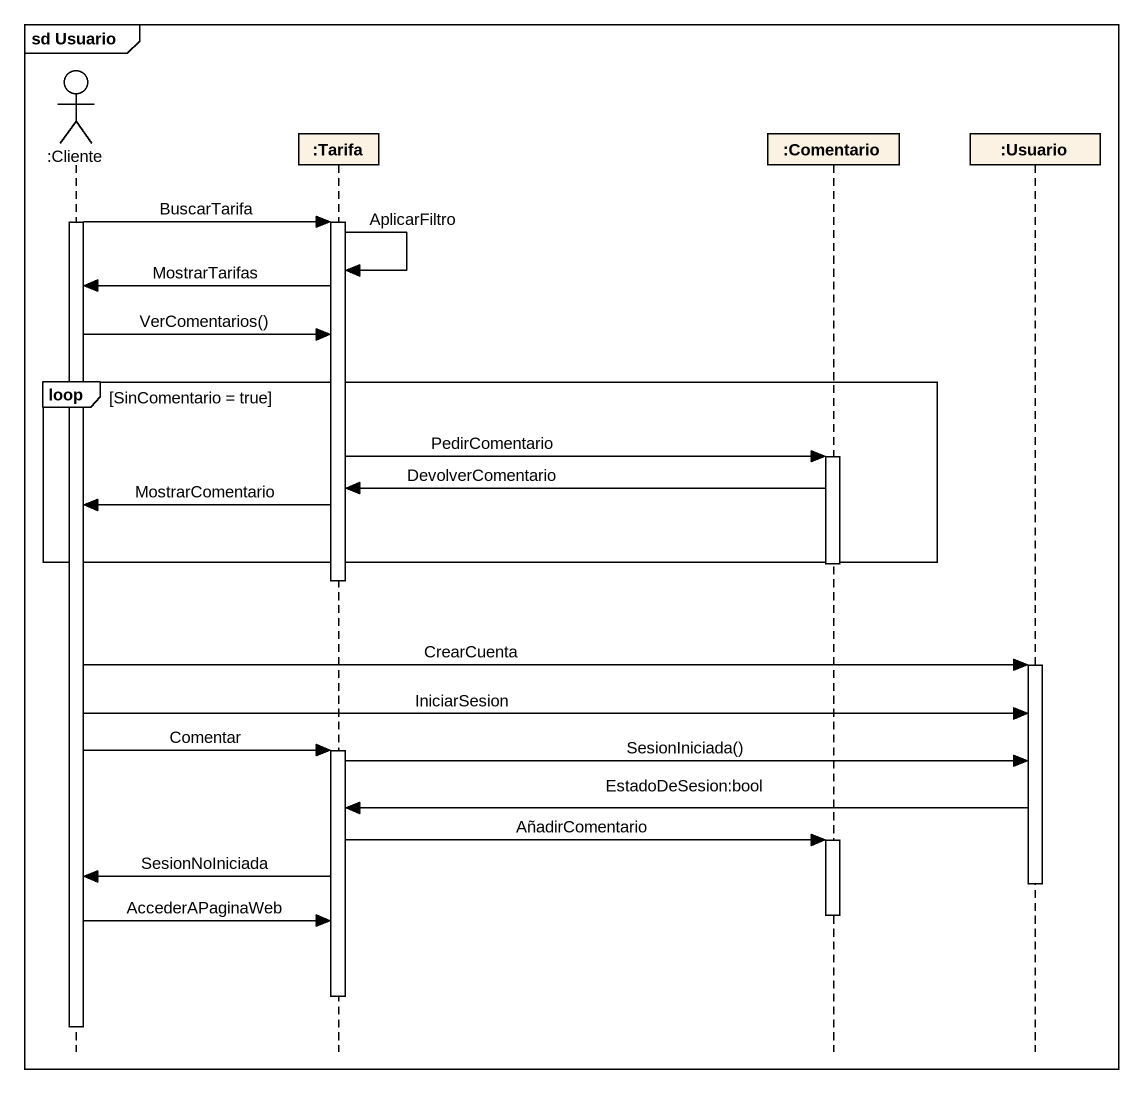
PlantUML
@startuml
mainframe sd Usuario
hide footbox
actor ":Cliente" as Cliente
participant ":Tarifa" as Tarifa
participant ":Comentario" as Comentario
participant ":Usuario" as Usuario

activate Cliente
Cliente -> Tarifa : BuscarTarifa
activate Tarifa
Tarifa -> Tarifa : AplicarFiltro
Tarifa -> Cliente : MostrarTarifas
Cliente -> Tarifa : VerComentarios()
loop SinComentario = true
  Tarifa -> Comentario : PedirComentario
  activate Comentario
  Comentario -> Tarifa : DevolverComentario
  Tarifa -> Cliente : MostrarComentario
end
deactivate Comentario
deactivate Tarifa
Cliente -> Usuario : CrearCuenta
activate Usuario
Cliente -> Usuario : IniciarSesion
Cliente -> Tarifa : Comentar
activate Tarifa
Tarifa -> Usuario : SesionIniciada()
Usuario -> Tarifa : EstadoDeSesion:bool
Tarifa -> Comentario : AñadirComentario
activate Comentario
Tarifa -> Cliente : SesionNoIniciada
deactivate Usuario
deactivate Comentario
Cliente -> Tarifa : AccederAPaginaWeb
deactivate Tarifa
deactivate Cliente
@enduml
